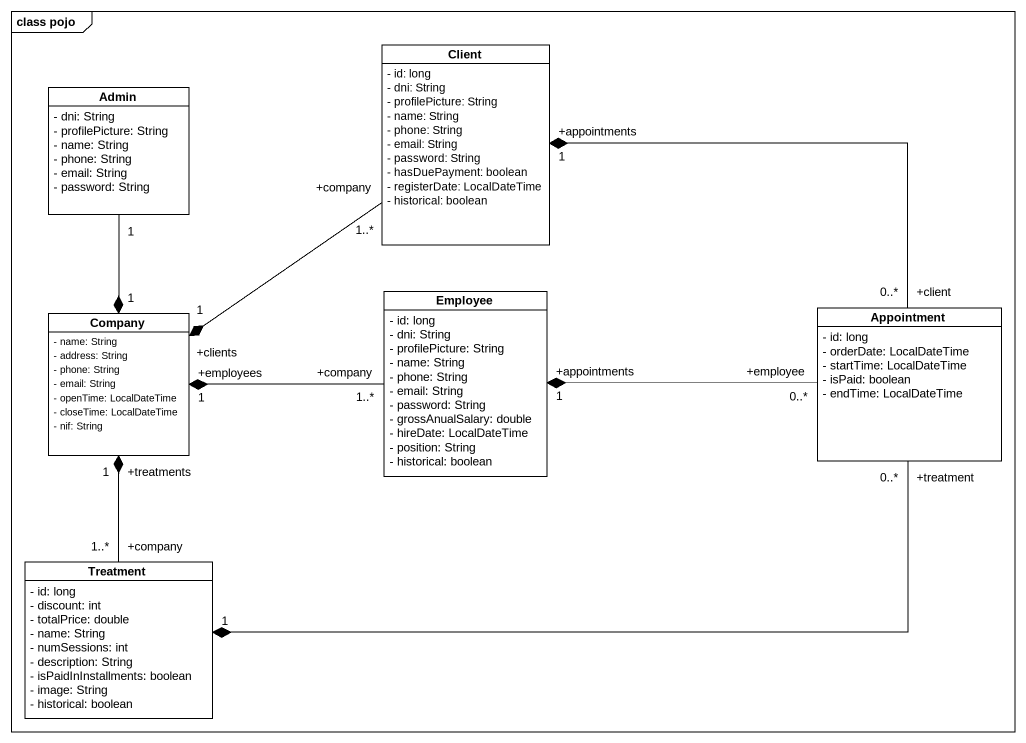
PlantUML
@startuml
mainframe class pojo
hide circle
hide empty members
skinparam classAttributeIconSize 0
class Client {
  - id: long
  - dni: String
  - profilePicture: String
  - name: String
  - phone: String
  - email: String
  - password: String
  - hasDuePayment: boolean
  - registerDate: LocalDateTime
  - historical: boolean
}
class Admin {
  - dni: String
  - profilePicture: String
  - name: String
  - phone: String
  - email: String
  - password: String
}
class Company {
  - name: String
  - address: String
  - phone: String
  - email: String
  - openTime: LocalDateTime
  - closeTime: LocalDateTime
  - nif: String
}
class Employee {
  - id: long
  - dni: String
  - profilePicture: String
  - name: String
  - phone: String
  - email: String
  - password: String
  - grossAnualSalary: double
  - hireDate: LocalDateTime
  - position: String
  - historical: boolean
}
class Appointment {
  - id: long
  - orderDate: LocalDateTime
  - startTime: LocalDateTime
  - isPaid: boolean
  - endTime: LocalDateTime
}
class Treatment {
  - id: long
  - discount: int
  - totalPrice: double
  - name: String
  - numSessions: int
  - description: String
  - isPaidInInstallments: boolean
  - image: String
  - historical: boolean
}
Client "+company\n1..*" --* "+clients\n1" Company
Admin "1" --* "1" Company
Employee "+company\n1..*" -left-* "+employees\n1" Company
Appointment "+client\n0..*" -left-* "+appointments\n1" Client
Appointment "+employee\n0..*" -left-* "+appointments\n1" Employee
Appointment "+treatment\n0..*" -left-* "1" Treatment
Treatment "+company\n1..*" -up-* "+treatments\n1" Company
@enduml
